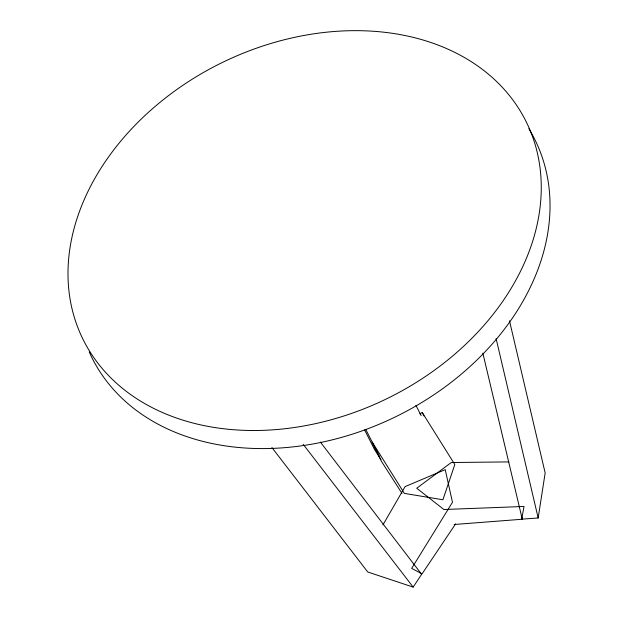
<?xml version="1.0" encoding="UTF-8"?>
<svg xmlns="http://www.w3.org/2000/svg" width="618" height="618" viewBox="0 0 618 618"><rect width="100%" height="100%" fill="white"/><g stroke="black" fill="none" stroke-linecap="round" stroke-linejoin="round"><path stroke-width="0.93" d="M509.495 320.796L545.161 472.948L538.17 517.984L522.256 519.12L522.55 517.251M454.137 524.504L521.638 519.29L521.932 517.444M521.638 519.29L524.049 506.466L443.894 509.51L416.725 488.235L451.271 462.527L508.877 461.901M382.913 524.96L405.091 486.605L445.223 469.641L452.484 502.295L411.673 568.367L422.055 573.883L455.613 523.855M271.905 447.532L367.756 571.998L413.156 587.1L421.63 574.307L320.356 442.04M419.8 413.89L422.233 412.492L454.809 464.527L442.913 499.761L404.365 493.403L372.306 442.187M303.191 444.303L413.156 587.1M381.012 459.722L374.639 449.726L364.612 429.958M401.963 493.342L381.36 461.19L372.214 442.233M415.937 405.338L421.167 415.659M365.81 429.533L379.753 457.042M422.233 412.492L423.902 415.937M482.843 353.148L522.256 519.12M496.115 338.594L538.17 517.984M528.853 128.729A246.86 187.154 -25.9 0 1 400.356 414.423A246.86 187.154 -25.9 0 1 89.239 351.974M252.407 430.507A246.86 187.154 -25.9 0 0 530.615 131.588A246.86 187.154 -25.9 0 0 130.854 129.656A246.86 187.154 -25.9 0 0 252.407 430.507"/></g></svg>
